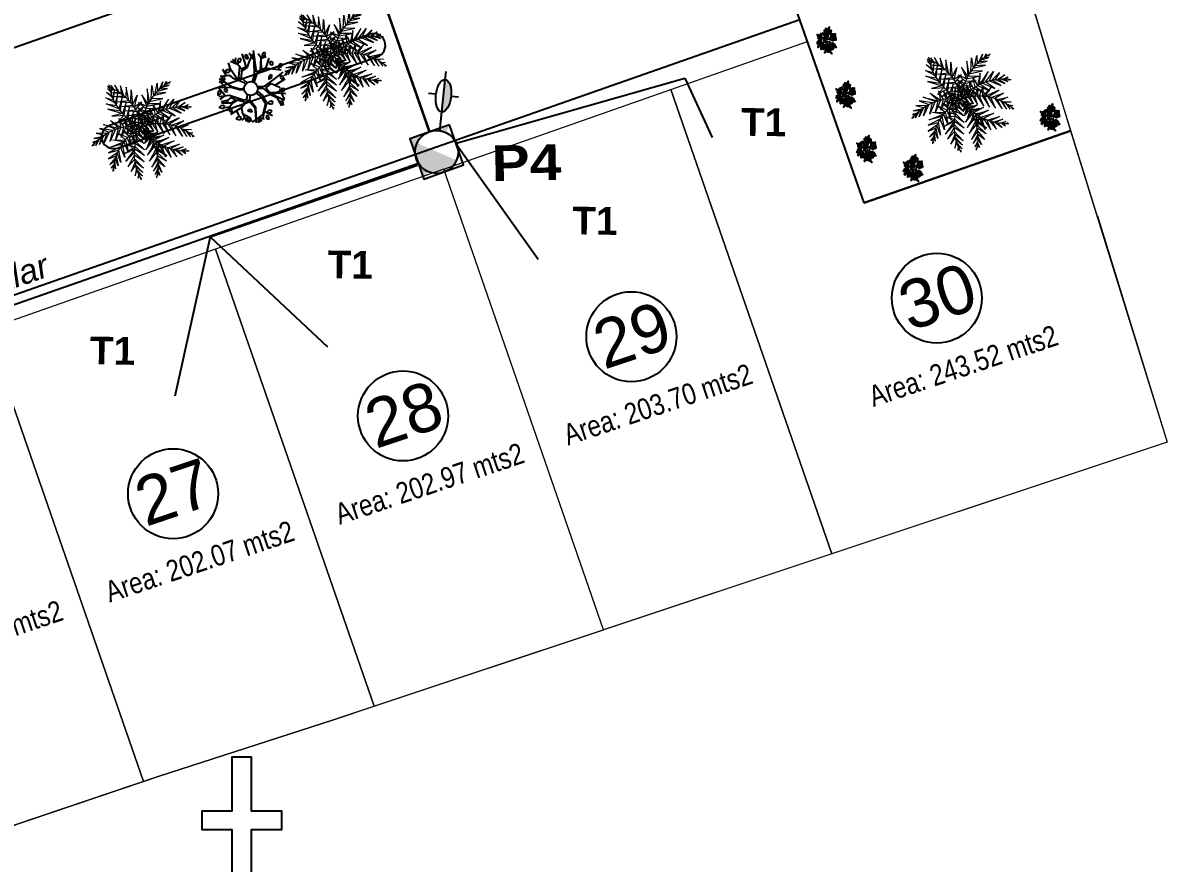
# Model space of a CAD drawing. Extents: x 604418 to 606014, y 1310869 to 1312555.
# Drawn here: x 605763.08 to 605810.65, y 1311080.25 to 1311115.19 of the extents above; entities that cross this region are included whole.
import ezdxf

# ---------------------------------------------------------------- set-up
doc = ezdxf.new("R2010")
doc.units = 0
doc.header["$MEASUREMENT"] = 0
doc.linetypes.add('ACAD_ISO14W100', pattern=[24, 12, -3, 0, -3, 0, -3, 0, -3])
doc.linetypes.add('CONTINUA', pattern=[0])
doc.layers.get('0').update_dxf_attribs({"color": 10})
for name, color, linetype, lineweight in [('1-Cartografia', 7, 'Continuous', 13), ('2.RED_MT_INSTALAR', 1, 'ACAD_ISO14W100', 30), ('Casas', 47, 'Continuous', 25)]:
    doc.layers.add(name, color=color, linetype=linetype, lineweight=lineweight)
for name, color, linetype in [('APOYO EXISTENTE CONCRETO', 7, 'Continuous'), ('ARBOLES', 102, 'Continuous'), ('DETALLES', 7, 'Continuous'), ('FLORES', 7, 'Continuous'), ('HPC A INSTALAR', 1, 'Continuous'), ('MT A INSTALAR', 3, 'Continuous'), ('MUEBLES', 2, 'Continuous'), ('PALME-1', 82, 'Continuous')]:
    doc.layers.add(name, color=color, linetype=linetype)
doc.styles.add('ARIAL', font='')
doc.styles.add('ROTULOS', font='arial.ttf', dxfattribs={"height": 3})
doc.styles.add('TSN - Arial Narrow', font='ARIALN.TTF')
doc.styles.get('ARIAL').set_extended_font_data('Arial Black', bold=True)

# ---------------------------------------------------------------- blocks, each defined once
blk = doc.blocks.new('A$C48C97B70')
at = {"layer": 'PALME-1', "lineweight": 5}
for p, q in [((2.072, 6.54), (2.171, 6.533)), ((2.216, 6.497), (2.072, 6.54)), ((2.109, 6.384), (2.41, 6.325)), ((2.556, 6.176), (2.109, 6.384)), ((2.171, 6.148), (2.687, 6.026)), ((2.793, 5.89), (2.171, 6.148)), ((2.315, 6.6), (2.309, 6.418)), ((2.41, 6.325), (2.315, 6.6)), ((2.552, 6.547), (2.605, 6.122)), ((2.687, 6.026), (2.552, 6.547)), ((2.903, 6.407), (2.793, 5.89)), ((2.912, 5.72), (2.903, 6.407)), ((3.221, 6.198), (3.009, 5.561)), ((3.129, 5.334), (3.221, 6.198)), ((3.21, 5.152), (3.477, 5.948)), ((3.477, 5.948), (3.277, 4.976)), ((2.251, 5.877), (2.912, 5.72)), ((3.009, 5.561), (2.251, 5.877)), ((2.388, 5.472), (3.129, 5.334)), ((3.21, 5.152), (2.388, 5.472)), ((3.277, 4.976), (3.756, 5.506)), ((3.756, 5.506), (3.328, 4.818)), ((2.535, 5.1), (3.277, 4.976)), ((3.328, 4.818), (2.535, 5.1)), ((2.683, 4.767), (3.377, 4.635)), ((3.409, 4.484), (2.683, 4.767)), ((3.909, 4.977), (3.328, 4.818)), ((3.377, 4.635), (3.909, 4.977)), ((3.925, 4.65), (3.409, 4.484)), ((3.435, 4.33), (3.925, 4.65)), ((4.516, 3.959), (4.561, 4.59)), ((4.561, 4.59), (4.7, 4.004)), ((5.099, 4.709), (4.7, 4.004)), ((4.863, 4.035), (5.099, 4.709)), ((5.621, 4.675), (4.863, 4.035)), ((5.049, 4.06), (5.621, 4.675)), ((5.248, 4.076), (5.963, 4.571)), ((5.963, 4.571), (5.505, 4.079)), ((0.485, 3.926), (0.936, 3.651)), ((1.136, 3.706), (0.485, 3.926)), ((1.318, 3.745), (0.768, 3.135)), ((0.788, 4.157), (1.318, 3.745)), ((1.572, 3.782), (0.788, 4.157)), ((1.109, 4.315), (1.959, 3.803)), ((1.771, 3.798), (1.109, 4.315)), ((1.771, 3.798), (1.195, 3.13)), ((1.195, 3.13), (1.572, 3.782)), ((1.595, 3.144), (1.959, 3.803)), ((2.125, 3.798), (1.595, 3.144)), ((1.619, 4.431), (2.125, 3.798)), ((1.959, 3.803), (1.619, 4.431)), ((1.958, 3.173), (2.314, 3.783)), ((2.467, 3.763), (1.958, 3.173)), ((2.169, 4.399), (2.125, 3.798)), ((2.314, 3.783), (2.169, 4.399)), ((2.375, 3.225), (2.621, 3.736)), ((2.483, 4.305), (2.467, 3.763)), ((2.621, 3.736), (2.483, 4.305)), ((2.742, 4.179), (2.773, 3.702)), ((2.911, 3.665), (2.742, 4.179)), ((2.871, 4.392), (3.435, 4.33)), ((3.454, 4.176), (2.871, 4.392)), ((2.956, 4.034), (3.027, 3.628)), ((3.19, 3.57), (2.956, 4.034)), ((3.012, 4.138), (3.464, 4.032)), ((3.469, 3.911), (3.012, 4.138)), ((3.181, 3.857), (3.468, 3.739)), ((3.462, 3.617), (3.181, 3.857)), ((3.893, 4.364), (3.454, 4.176)), ((3.464, 4.032), (3.893, 4.364)), ((3.468, 3.739), (3.827, 4.113)), ((3.827, 4.113), (3.469, 3.911)), ((3.685, 3.61), (3.842, 4.104)), ((3.842, 4.104), (3.836, 3.693)), ((3.945, 3.747), (4.03, 4.282)), ((4.254, 3.401), (3.945, 3.747)), ((4.03, 4.282), (4.076, 3.806)), ((4.076, 3.806), (4.544, 3.399)), ((4.221, 3.864), (4.266, 4.448)), ((4.544, 3.399), (4.221, 3.864)), ((4.266, 4.448), (4.368, 3.915)), ((4.368, 3.915), (4.964, 3.413)), ((4.964, 3.413), (4.516, 3.959)), ((4.7, 4.004), (5.327, 3.442)), ((5.327, 3.442), (4.863, 4.035)), ((5.049, 4.06), (5.724, 3.492)), ((5.724, 3.492), (5.248, 4.076)), ((5.505, 4.079), (6.145, 3.565)), ((5.691, 4.07), (6.298, 4.391)), ((6.145, 3.565), (5.691, 4.07)), ((6.298, 4.391), (5.897, 4.047)), ((5.897, 4.047), (6.422, 3.625)), ((6.068, 4.019), (6.59, 4.15)), ((6.422, 3.625), (6.068, 4.019)), ((6.59, 4.15), (6.19, 3.993)), ((6.261, 3.976), (6.658, 3.683)), ((6.462, 3.919), (6.749, 3.967)), ((6.658, 3.683), (6.462, 3.919)), ((6.749, 3.967), (6.592, 3.874)), ((6.706, 3.831), (6.813, 3.725)), ((6.813, 3.725), (6.759, 3.809)), ((0.172, 3.309), (0.083, 3.188)), ((0.083, 3.188), (0.123, 3.278)), ((0.108, 3.437), (0.277, 3.37)), ((0.398, 3.434), (0.108, 3.437)), ((0.236, 3.642), (0.655, 3.551)), ((0.772, 3.596), (0.236, 3.642)), ((0.588, 3.523), (0.242, 3.171)), ((0.242, 3.171), (0.398, 3.434)), ((0.936, 3.651), (0.485, 3.15)), ((0.485, 3.15), (0.772, 3.596)), ((0.768, 3.135), (1.136, 3.706)), ((2.773, 3.702), (2.375, 3.225)), ((2.517, 3.065), (2.973, 2.919)), ((3.058, 3.034), (2.517, 3.065)), ((2.661, 3.273), (2.911, 3.665)), ((3.027, 3.628), (2.661, 3.273)), ((3.248, 3.258), (2.731, 3.212)), ((2.731, 3.212), (3.134, 3.129)), ((2.982, 3.339), (3.19, 3.57)), ((3.302, 3.524), (2.982, 3.339)), ((3.331, 2.658), (3.058, 3.034)), ((3.134, 3.129), (3.331, 2.658)), ((3.387, 2.981), (3.248, 3.258)), ((3.333, 3.347), (3.387, 2.981)), ((3.534, 3.189), (3.34, 2.708)), ((3.34, 2.708), (3.598, 3.029)), ((3.494, 3.304), (3.845, 3.186)), ((3.845, 3.186), (3.534, 3.189)), ((3.581, 3.546), (3.927, 3.415)), ((3.598, 3.029), (4.106, 2.989)), ((4.106, 2.989), (3.647, 2.918)), ((3.927, 3.415), (3.685, 3.61)), ((3.836, 3.693), (4.254, 3.401)), ((1.871, 2.113), (2.646, 2.352)), ((2.103, 2.613), (2.646, 2.352)), ((2.729, 2.522), (2.103, 2.613)), ((2.305, 2.87), (2.804, 2.657)), ((2.885, 2.79), (2.305, 2.87)), ((2.646, 2.352), (3.06, 1.619)), ((3.166, 1.967), (2.729, 2.522)), ((2.804, 2.657), (3.166, 1.967)), ((3.27, 2.374), (2.885, 2.79)), ((2.973, 2.919), (3.27, 2.374)), ((3.647, 2.918), (3.373, 2.451)), ((3.373, 2.451), (3.71, 2.789)), ((3.785, 2.652), (3.45, 2.173)), ((3.45, 2.173), (3.866, 2.519)), ((3.953, 2.391), (3.586, 1.876)), ((3.586, 1.876), (4.066, 2.239)), ((3.71, 2.789), (4.331, 2.805)), ((4.331, 2.805), (3.785, 2.652)), ((3.866, 2.519), (4.646, 2.527)), ((3.926, 1.441), (4.066, 2.239)), ((4.646, 2.527), (3.953, 2.391)), ((4.066, 2.239), (4.908, 2.274)), ((4.908, 2.274), (4.172, 2.112)), ((1.792, 1.596), (2.581, 2.199)), ((2.516, 2.023), (1.792, 1.596)), ((2.457, 1.832), (1.821, 1.24)), ((1.821, 1.24), (2.399, 1.582)), ((2.581, 2.199), (1.871, 2.113)), ((2.399, 1.582), (2.764, 0.846)), ((2.926, 1.242), (2.457, 1.832)), ((2.516, 2.023), (2.926, 1.242)), ((3.06, 1.619), (2.581, 2.199)), ((4.172, 2.112), (3.926, 1.441)), ((4.35, 1.136), (4.172, 2.112)), ((4.3, 1.974), (5.183, 1.983)), ((4.3, 1.974), (4.35, 1.136)), ((5.183, 1.983), (4.444, 1.835)), ((4.444, 1.835), (4.68, 0.999)), ((4.68, 0.999), (4.639, 1.669)), ((4.639, 1.669), (5.461, 1.659)), ((5.461, 1.659), (4.789, 1.558)), ((4.789, 1.558), (5.053, 0.924)), ((2.369, 1.398), (1.925, 0.874)), ((1.925, 0.874), (2.347, 1.192)), ((2.338, 1.019), (2.097, 0.538)), ((2.097, 0.538), (2.337, 0.894)), ((2.647, 0.589), (2.338, 1.019)), ((2.338, 0.821), (2.539, 0.37)), ((2.347, 1.192), (2.647, 0.589)), ((2.764, 0.846), (2.369, 1.398)), ((5.053, 0.924), (4.963, 1.444)), ((4.963, 1.444), (5.636, 1.437)), ((5.636, 1.437), (5.112, 1.358)), ((5.112, 1.358), (5.431, 0.925)), ((5.431, 0.925), (5.223, 1.3)), ((5.289, 1.268), (5.782, 1.241)), ((5.782, 1.241), (5.48, 1.184)), ((5.48, 1.184), (5.67, 0.964)), ((5.67, 0.964), (5.609, 1.136)), ((5.724, 1.097), (5.874, 1.11)), ((5.874, 1.11), (5.78, 1.08)), ((2.351, 0.612), (2.242, 0.343)), ((2.242, 0.343), (2.366, 0.476)), ((2.539, 0.37), (2.351, 0.612)), ((2.384, 0.355), (2.464, 0.229)), ((2.464, 0.229), (2.394, 0.298))]:
    blk.add_line(p, q, dxfattribs=at)
for points in [[(2.17, 5.812), (1.897, 6.276), (2.16, 5.937)], [(2.155, 6.219), (2.027, 6.48), (2.16, 6.356)], [(2.156, 6.01), (2.325, 6.474), (2.155, 6.219)], [(2.17, 6.478), (2.241, 6.61), (2.176, 6.535)], [(2.191, 5.641), (2.448, 6.263), (2.17, 5.812)], [(2.271, 5.255), (2.584, 6.015), (2.227, 5.436)], [(2.418, 4.824), (1.666, 5.198), (2.495, 4.652)], [(2.346, 5.01), (1.67, 5.556), (2.271, 5.255)], [(2.227, 5.436), (1.748, 5.928), (2.191, 5.641)], [(2.418, 4.824), (2.773, 5.631), (2.346, 5.01)], [(2.57, 4.504), (2.932, 5.265), (2.495, 4.652)], [(4.256, 4.754), (4.053, 5.439), (4.142, 4.634)], [(4.393, 4.884), (4.496, 5.717), (4.256, 4.754)], [(4.545, 5.014), (4.834, 5.833), (4.75, 5.166)], [(4.75, 5.166), (5.571, 5.125), (4.907, 5.267)], [(4.907, 5.267), (5.211, 5.884), (5.087, 5.37)], [(5.087, 5.37), (5.76, 5.335), (5.242, 5.447)], [(5.242, 5.447), (5.588, 5.859), (5.357, 5.498)], [(5.424, 5.526), (5.918, 5.521), (5.621, 5.597)], [(5.621, 5.597), (5.824, 5.804), (5.752, 5.637)], [(5.87, 5.669), (6.018, 5.646), (5.926, 5.682)], [(2.495, 4.652), (1.781, 4.688), (2.57, 4.504)], [(2.665, 4.34), (2.047, 4.205), (2.57, 4.504)], [(2.749, 4.211), (3.062, 4.925), (2.665, 4.34)], [(2.936, 3.961), (3.195, 4.526), (2.84, 4.084)], [(3.681, 3.983), (3.437, 4.467), (3.752, 4.108)], [(3.836, 4.239), (3.531, 4.739), (3.925, 4.367)], [(4.019, 4.489), (3.686, 5.027), (4.142, 4.634)], [(3.925, 4.367), (4.703, 4.31), (4.019, 4.489)], [(4.142, 4.634), (4.98, 4.546), (4.256, 4.754)], [(4.393, 4.884), (5.273, 4.819), (4.545, 5.014)], [(2.84, 4.084), (2.267, 3.963), (2.749, 4.211)], [(3.03, 3.852), (2.492, 3.783), (2.936, 3.961)], [(3.235, 3.642), (2.716, 3.653), (3.112, 3.763)], [(3.112, 3.763), (3.275, 4.247), (3.03, 3.852)], [(3.325, 3.56), (3.354, 3.929), (3.235, 3.642)], [(3.551, 3.72), (3.388, 4.212), (3.624, 3.876)], [(3.504, 3.607), (3.861, 3.703), (3.551, 3.72)], [(3.624, 3.876), (4.134, 3.884), (3.681, 3.983)], [(3.73, 3.458), (4.128, 3.79), (3.902, 3.447)], [(3.752, 4.108), (4.371, 4.052), (3.836, 4.239)], [(4.023, 3.434), (4.383, 3.838), (4.165, 3.413)], [(4.318, 3.383), (4.671, 3.85), (4.469, 3.347)], [(4.618, 3.304), (4.996, 3.811), (4.797, 3.243)], [(2.039, 2.865), (1.395, 3.175), (2.176, 2.959)], [(2.338, 3.057), (1.86, 3.471), (2.176, 2.959)], [(2.614, 3.199), (2.169, 3.579), (2.474, 3.131)], [(2.474, 3.131), (2.407, 2.354), (2.338, 3.057)], [(2.892, 3.311), (2.453, 3.629), (2.757, 3.26)], [(2.757, 3.26), (2.714, 2.641), (2.614, 3.199)], [(3.173, 3.397), (2.712, 3.637), (3.007, 3.35)], [(3.007, 3.35), (2.918, 2.847), (2.892, 3.311)], [(3.291, 3.426), (3.14, 3.089), (3.173, 3.397)], [(3.645, 3.048), (3.314, 2.661), (3.689, 2.935)], [(3.524, 3.316), (3.359, 2.985), (3.577, 3.207)], [(3.577, 3.207), (4.054, 3.003), (3.645, 3.048)], [(3.608, 3.461), (3.828, 3.163), (3.73, 3.458)], [(3.902, 3.447), (4.096, 2.975), (4.023, 3.434)], [(4.165, 3.413), (4.34, 2.817), (4.318, 3.383)], [(4.469, 3.347), (4.701, 2.603), (4.618, 3.304)], [(4.951, 3.181), (5.513, 3.622), (4.797, 3.243)], [(4.797, 3.243), (5.023, 2.432), (4.951, 3.181)], [(5.122, 3.102), (5.935, 3.312), (4.951, 3.181)], [(5.122, 3.102), (5.384, 2.259), (5.298, 3.008)], [(5.298, 3.008), (6.166, 3.04), (5.516, 2.873)], [(1.429, 2.305), (0.772, 2.102), (1.299, 2.143)], [(1.737, 2.622), (0.883, 2.467), (1.554, 2.443)], [(1.889, 2.751), (1.05, 2.782), (2.039, 2.865)], [(1.554, 2.443), (1.465, 1.626), (1.429, 2.305)], [(1.889, 2.751), (1.814, 1.872), (1.737, 2.622)], [(2.176, 2.959), (2.13, 2.118), (2.039, 2.865)], [(3.815, 2.498), (3.259, 1.952), (3.845, 2.347)], [(3.735, 2.799), (3.284, 2.372), (3.778, 2.649)], [(3.689, 2.935), (4.213, 2.799), (3.735, 2.799)], [(3.778, 2.649), (4.355, 2.548), (3.815, 2.498)], [(3.845, 2.347), (4.468, 2.241), (3.872, 2.159)], [(5.516, 2.873), (5.778, 2.094), (5.667, 2.764)], [(5.667, 2.764), (6.352, 2.708), (5.829, 2.634)], [(5.829, 2.634), (6.043, 1.995), (5.957, 2.518)], [(5.957, 2.518), (6.468, 2.348), (6.047, 2.431)], [(6.097, 2.378), (6.274, 1.917), (6.236, 2.221)], [(1.198, 2.002), (0.737, 1.726), (1.13, 1.897)], [(0.99, 1.652), (0.753, 1.484), (0.93, 1.529)], [(1.092, 1.835), (1.018, 1.347), (0.99, 1.652)], [(1.299, 2.143), (1.227, 1.473), (1.198, 2.002)], [(3.872, 2.159), (3.253, 1.588), (3.887, 1.994)], [(3.895, 1.806), (3.264, 1.188), (3.891, 1.606)], [(3.891, 1.606), (4.315, 0.848), (3.87, 1.351)], [(3.887, 1.994), (4.536, 1.694), (3.872, 2.159)], [(3.895, 1.806), (4.452, 1.178), (3.887, 1.994)], [(6.236, 2.221), (6.503, 2.108), (6.321, 2.114)], [(6.394, 2.016), (6.426, 1.87), (6.427, 1.969)], [(0.88, 1.418), (0.879, 1.268), (0.858, 1.364)], [(3.87, 1.351), (3.296, 0.762), (3.843, 1.166)], [(3.8, 0.963), (3.329, 0.481), (3.756, 0.796)], [(3.756, 0.796), (3.836, 0.264), (3.718, 0.676)], [(3.843, 1.166), (4.104, 0.531), (3.8, 0.963)], [(3.694, 0.607), (3.365, 0.24), (3.618, 0.413)], [(3.507, 0.179), (3.392, 0.083), (3.48, 0.128)], [(3.618, 0.413), (3.639, 0.123), (3.562, 0.288)]]:
    blk.add_lwpolyline(points, dxfattribs=at)
for centre, start, end in [((5.589, 6.144), 171.01045, 231.44645), ((6.694, 2.334), 100.47619, 160.91219), ((4.041, 0.074), 99.94926, 160.38526), ((0.46, 1.763), 329.11631, 29.5523), ((3.594, 0.025), 32.00062, 92.43661)]:
    blk.add_arc(centre, 3.435, start, end, dxfattribs=at)
at = {"layer": 'PALME-1', "lineweight": 5, "extrusion": (0, 0, -1)}
for centre, major_axis, start_param, end_param in [((0.035, 3.843), (2.429, 2.429), -0.156897, 0.89791), ((1.947, 0.368), (-2.429, 2.429), 0.182844, 1.237651), ((5.421, 0.645), (-2.429, 2.429), 0.173647, 1.228454), ((5.771, 0.927), (2.429, 2.429), 3.700109, 4.754916), ((6.759, 4.372), (-2.429, 2.429), 4.173367, 5.228174)]:
    blk.add_ellipse(centre, major_axis=major_axis, ratio=1, start_param=start_param, end_param=end_param, dxfattribs=at)
blk = doc.blocks.new('p_arbol04')
at = {"layer": 'ARBOLES'}
for p, q in [((-1.003, 0.765), (-1.206, 2.042)), ((-0.408, 1.55), (-1.03, 2.13)), ((-0.623, 1.751), (-0.408, 2.362)), ((0.051, 1.875), (0.346, 2.362)), ((0.761, 1.696), (0.543, 2.316)), ((0.739, 1.388), (0.805, 2.293)), ((0.772, 1.945), (1.1, 2.177)), ((-1.718, 0.414), (-2.406, 1.04)), ((-1.98, 0.646), (-1.849, 1.574)), ((-1.07, 0.749), (-1.815, 1.547)), ((-1.138, 1.515), (-1.476, 1.85)), ((-1.41, 1.113), (-1.364, 1.898)), ((-0.375, 1.086), (-0.408, 1.55)), ((-0.047, 0.205), (-0.375, 1.086)), ((-0.178, 0.97), (0.051, 1.875)), ((0.018, 0.878), (0.739, 1.388)), ((0.117, 0.646), (0.608, 1.04)), ((0.608, 1.04), (1.158, 0.873)), ((0.636, 1.196), (0.778, 1.371)), ((0.704, 1.166), (0.636, 1.196)), ((0.708, 1.165), (1.121, 1.006)), ((0.778, 1.371), (0.783, 1.942)), ((1.121, 1.006), (1.721, 1.988)), ((1.158, 0.873), (1.571, 1.059)), ((2.581, 1.481), (1.362, 0.043)), ((1.571, 1.059), (2.283, 1.298)), ((1.984, 0.831), (2.181, 1.574)), ((1.984, 0.831), (2.41, 1.295)), ((-2.489, -0.25), (-2.832, 0.066)), ((-2.144, -0.12), (-2.668, 0.507)), ((-2.077, 0.227), (-2.603, 0.599)), ((-2.079, 0.738), (-2.537, 0.808)), ((-1.768, 0.206), (-2.439, 0.251)), ((-1.768, 0.206), (-1.62, -0.236)), ((-1.194, -0.839), (-1.718, 0.414)), ((-0.777, 0.094), (-1.07, 0.749)), ((-0.71, 0.11), (-1.003, 0.765)), ((-0.515, -0.225), (-0.777, 0.094)), ((-0.425, -0.127), (-0.71, 0.11)), ((-0.014, 0.623), (-0.178, 0.97)), ((-0.057, 0.021), (-0.047, 0.205)), ((-0.014, 0.623), (0.018, 0.878)), ((0.136, -0.002), (0.117, 0.646)), ((1.034, -0.05), (1.984, 0.831)), ((1.362, 0.043), (1.722, -0.143)), ((1.722, -0.143), (2.541, 0.507)), ((1.82, -0.189), (2.383, 0.381)), ((2.541, 0.507), (2.64, 0.947)), ((2.541, 0.507), (2.934, 0.275)), ((-1.882, -1.048), (-2.898, -0.746)), ((-2.046, -0.213), (-2.865, -0.282)), ((-2.313, -0.92), (-2.505, -1.372)), ((-1.62, -0.236), (-2.144, -0.12)), ((-1.554, -0.375), (-2.046, -0.213)), ((-1.259, -0.978), (-1.882, -1.048)), ((-1.259, -0.955), (-1.554, -0.375)), ((-0.866, -0.885), (-1.194, -0.839)), ((-0.866, -0.885), (-0.616, -0.706)), ((-0.53, -0.911), (-0.801, -1.071)), ((0.866, -1.332), (0.474, -0.903)), ((0.496, -0.29), (1.034, -0.05)), ((0.551, -0.431), (1.132, -0.189)), ((1.132, -0.189), (1.362, -0.12)), ((1.362, -0.12), (2.246, -0.468)), ((1.82, -0.189), (2.214, -0.352)), ((2.214, -0.352), (3, -0.027)), ((2.246, -0.468), (2.934, -1.488)), ((-2.287, -1.813), (-2.636, -1.813)), ((-2.144, -1.465), (-2.439, -2.184)), ((-2.153, -1.476), (-1.98, -2.161)), ((-1.816, -1.071), (-2.144, -1.465)), ((-0.978, -1.928), (-1.955, -2.892)), ((-0.995, -1.071), (-1.816, -1.071)), ((-1.039, -1.872), (-1.152, -2.045)), ((-0.925, -1.07), (-1.039, -1.872)), ((-0.995, -1.07), (-0.925, -1.07)), ((-0.803, -1.07), (-0.978, -1.928)), ((-0.803, -1.071), (-0.801, -1.071)), ((0.018, -1.72), (-0.178, -2.393)), ((0.182, -1.72), (-0.047, -2.416)), ((-0.036, -1.178), (0.018, -1.72)), ((0.182, -1.14), (0.182, -1.72)), ((0.394, -1.003), (0.706, -1.349)), ((0.706, -1.349), (0.706, -2.138)), ((0.87, -1.512), (0.805, -2.045)), ((0.866, -1.332), (1.886, -1.558)), ((0.87, -1.512), (1.493, -1.628)), ((1.493, -1.628), (1.722, -2.416)), ((1.591, -1.966), (2.574, -2.254)), ((1.886, -1.558), (2.902, -1.744)), ((-1.98, -2.161), (-2.144, -2.509)), ((-1.03, -2.857), (-2.144, -2.602)), ((-1.525, -2.442), (-1.759, -2.685)), ((-1.152, -2.045), (-1.536, -2.447)), ((-0.047, -2.416), (-1.194, -2.973)), ((-0.178, -2.393), (-1.03, -2.857)), ((-0.735, -2.764), (-0.539, -3.53)), ((0.87, -2.787), (0.608, -3.553)), ((0.706, -2.138), (0.87, -2.787)), ((0.805, -2.045), (1.165, -2.44)), ((0.805, -2.231), (1.132, -3.437)), ((0.805, -2.231), (1.328, -2.67)), ((1.165, -2.44), (1.657, -3.135)), ((1.427, -2.811), (1.198, -3.367))]:
    blk.add_line(p, q, dxfattribs=at)
at = {"layer": 'ARBOLES', "color": 1}
for p, q in [((-0.965, 2.011), (-1.091, 1.802)), ((-0.965, 2.011), (-0.866, 1.988)), ((-0.431, 2.094), (-0.267, 1.802)), ((-0.431, 2.094), (-0.229, 2.094)), ((-0.079, 1.961), (-0.229, 2.094)), ((-2.254, 1.324), (-2.404, 1.191)), ((-2.404, 1.191), (-2.179, 1.138)), ((-2.066, 1.377), (-2.254, 1.324)), ((-2.179, 1.138), (-1.991, 1.165)), ((-1.954, 1.298), (-2.066, 1.377)), ((-1.991, 1.165), (-1.954, 1.298)), ((-1.691, 1.085), (-1.729, 0.953)), ((-1.541, 1.112), (-1.691, 1.085)), ((-1.466, 0.899), (-1.541, 1.112)), ((-1.091, 1.802), (-0.979, 1.616)), ((-0.979, 1.616), (-0.829, 1.802)), ((-0.829, 1.802), (-0.866, 1.988)), ((-0.267, 1.802), (-0.042, 1.802)), ((-0.042, 1.802), (-0.079, 1.961)), ((1.008, 1.882), (0.858, 1.749)), ((0.858, 1.749), (1.083, 1.696)), ((1.196, 1.935), (1.008, 1.882)), ((1.083, 1.696), (1.271, 1.722)), ((1.308, 1.855), (1.196, 1.935)), ((1.271, 1.722), (1.308, 1.855)), ((1.772, 1.719), (1.646, 1.51)), ((1.646, 1.51), (1.758, 1.324)), ((1.758, 1.324), (1.908, 1.51)), ((1.772, 1.719), (1.87, 1.696)), ((1.908, 1.51), (1.87, 1.696)), ((-3.093, 0.395), (-2.928, 0.103)), ((-3.093, 0.395), (-2.891, 0.395)), ((-2.928, 0.103), (-2.703, 0.103)), ((-2.741, 0.262), (-2.891, 0.395)), ((-2.703, 0.103), (-2.741, 0.262)), ((-1.729, 0.953), (-1.616, 0.767)), ((-1.616, 0.767), (-1.579, 0.793)), ((-1.579, 0.793), (-1.466, 0.899)), ((2.808, 0.634), (2.658, 0.501)), ((2.658, 0.501), (2.883, 0.448)), ((2.995, 0.687), (2.808, 0.634)), ((2.883, 0.448), (3.07, 0.475)), ((3.108, 0.608), (2.995, 0.687)), ((3.07, 0.475), (3.108, 0.608)), ((-2.614, -0.298), (-2.741, -0.507)), ((-2.741, -0.507), (-2.628, -0.693)), ((-2.628, -0.693), (-2.479, -0.507)), ((-2.614, -0.298), (-2.516, -0.322)), ((-2.479, -0.507), (-2.516, -0.322)), ((2.695, -0.322), (2.658, -0.454)), ((2.658, -0.454), (2.77, -0.64)), ((2.845, -0.295), (2.695, -0.322)), ((2.77, -0.64), (2.808, -0.613)), ((2.808, -0.613), (2.92, -0.507)), ((2.92, -0.507), (2.845, -0.295)), ((-2.868, -1.357), (-2.703, -1.649)), ((-2.868, -1.357), (-2.666, -1.357)), ((-2.703, -1.649), (-2.479, -1.649)), ((-2.516, -1.489), (-2.666, -1.357)), ((-2.479, -1.649), (-2.516, -1.489)), ((-1.669, -1.683), (-1.552, -1.621)), ((-1.61, -1.869), (-1.669, -1.683)), ((-1.523, -2.014), (-1.61, -1.869)), ((-1.552, -1.621), (-1.406, -1.724)), ((-1.406, -1.869), (-1.523, -2.014)), ((-1.406, -1.724), (-1.406, -1.869)), ((1.758, -1.091), (1.608, -1.224)), ((1.608, -1.224), (1.833, -1.277)), ((1.945, -1.038), (1.758, -1.091)), ((1.833, -1.277), (2.02, -1.251)), ((2.058, -1.118), (1.945, -1.038)), ((2.02, -1.251), (2.058, -1.118)), ((2.395, -1.834), (2.358, -1.967)), ((2.358, -1.967), (2.47, -2.153)), ((2.545, -1.808), (2.395, -1.834)), ((2.62, -2.02), (2.545, -1.808)), ((3.033, -1.091), (2.883, -1.224)), ((2.883, -1.224), (3.108, -1.277)), ((3.22, -1.038), (3.033, -1.091)), ((3.108, -1.277), (3.295, -1.251)), ((3.333, -1.118), (3.22, -1.038)), ((3.295, -1.251), (3.333, -1.118)), ((-2.239, -2.024), (-2.366, -2.233)), ((-2.366, -2.233), (-2.254, -2.418)), ((-2.254, -2.418), (-2.104, -2.233)), ((-2.239, -2.024), (-2.141, -2.047)), ((-2.104, -2.233), (-2.141, -2.047)), ((-1.654, -2.896), (-1.804, -3.029)), ((-1.466, -2.843), (-1.654, -2.896)), ((-1.354, -2.923), (-1.466, -2.843)), ((-1.391, -3.055), (-1.354, -2.923)), ((-1.194, -2.973), (-1.325, -3.182)), ((-0.656, -2.976), (-0.491, -3.268)), ((-0.656, -2.976), (-0.454, -2.976)), ((-0.304, -3.109), (-0.454, -2.976)), ((-0.019, -2.525), (0.146, -2.817)), ((-0.019, -2.525), (0.183, -2.525)), ((0.146, -2.817), (0.371, -2.817)), ((0.333, -2.657), (0.183, -2.525)), ((0.371, -2.817), (0.333, -2.657)), ((1.481, -2.551), (1.646, -2.843)), ((1.481, -2.551), (1.683, -2.551)), ((1.646, -2.843), (1.87, -2.843)), ((1.833, -2.684), (1.683, -2.551)), ((1.87, -2.843), (1.833, -2.684)), ((2.47, -2.153), (2.508, -2.126)), ((2.508, -2.126), (2.62, -2.02)), ((-1.804, -3.029), (-1.579, -3.082)), ((-1.579, -3.082), (-1.391, -3.055)), ((-0.979, -3.162), (-1.091, -3.347)), ((-1.091, -3.347), (-0.979, -3.533)), ((-0.866, -3.162), (-0.979, -3.135)), ((-0.979, -3.533), (-0.829, -3.347)), ((-0.829, -3.347), (-0.866, -3.162)), ((-0.491, -3.268), (-0.267, -3.268)), ((-0.267, -3.268), (-0.304, -3.109)), ((0.797, -3.245), (0.671, -3.454)), ((0.671, -3.454), (0.783, -3.639)), ((0.783, -3.639), (0.933, -3.454)), ((0.797, -3.245), (0.896, -3.268)), ((0.933, -3.454), (0.896, -3.268))]:
    blk.add_line(p, q, dxfattribs=at)
at = {"layer": 'ARBOLES'}
blk.add_circle((-0.03, -0.578), 0.6, dxfattribs=at)
blk = doc.blocks.new('FLORES-1')
at = {"color": 86, "linetype": 'Continuous'}
for p, q in [((0.05, 0.385), (0.045, 0.422)), ((0.05, 0.382), (0.061, 0.281)), ((0.054, 0.385), (0.068, 0.419)), ((-0.188, 0.272), (-0.183, 0.181)), ((-0.183, 0.181), (-0.159, 0.155)), ((-0.159, 0.155), (-0.182, 0.283)), ((-0.141, 0.099), (-0.027, -0.013)), ((-0.074, 0.088), (-0.105, 0.101)), ((-0.064, 0.077), (-0.101, 0.09)), ((0.056, 0.146), (-0.002, 0.01)), ((0.168, 0.017), (0.07, -0.012)), ((0.168, 0.017), (0.196, 0.029)), ((0.23, 0.294), (0.188, 0.231))]:
    blk.add_line(p, q, dxfattribs=at)
at = {"color": 1, "linetype": 'Continuous'}
for p, q in [((-0.183, 0.183), (-0.196, 0.169)), ((0.056, 0.146), (0.064, 0.192)), ((0.069, 0.177), (0.069, 0.199))]:
    blk.add_line(p, q, dxfattribs=at)
at = {"color": 86, "linetype": 'Continuous'}
for points in [[(-0.217, 0.356), (-0.235, 0.368), (-0.251, 0.364), (-0.223, 0.355)], [(0.062, 0.261), (-0.009, 0.344), (-0.042, 0.357), (0.067, 0.244)], [(0.041, 0.367), (-0.039, 0.398), (-0.032, 0.385), (0.038, 0.363)], [(0.078, 0.41), (0.053, 0.382)], [(0.06, 0.318), (0.146, 0.399), (0.146, 0.372), (0.056, 0.312)], [(0.102, 0.471), (0.12, 0.499), (0.122, 0.485), (0.114, 0.464)], [(0.194, 0.245), (0.178, 0.395), (0.192, 0.388), (0.198, 0.257), (0.217, 0.334), (0.218, 0.299), (0.203, 0.259)], [(0.333, 0.356), (0.368, 0.404), (0.371, 0.393), (0.338, 0.35)], [(-0.3, 0.135), (-0.385, 0.181), (-0.363, 0.19), (-0.305, 0.159)], [(-0.223, 0.04), (-0.262, -0.01), (-0.273, -0.009), (-0.233, 0.049)], [(-0.219, 0.287), (-0.27, 0.256), (-0.269, 0.243), (-0.208, 0.289)], [(-0.17, 0.299), (-0.144, 0.266), (-0.019, -0.02)], [(-0.078, 0.029), (-0.159, 0.014), (-0.167, 0.003), (-0.073, 0.029)], [(-0.136, 0.247), (-0.09, 0.317), (-0.09, 0.296), (-0.132, 0.248)], [(-0.104, 0.181), (-0.069, 0.258), (-0.065, 0.242), (-0.102, 0.175)], [(-0.071, 0.106), (-0.022, 0.181), (-0.019, 0.155), (-0.068, 0.101)], [(0.004, -0.008), (-0.032, 0.064), (-0.046, 0.045), (0.001, -0.001)], [(0.024, 0.093), (-0.016, 0.254), (-0.03, 0.244), (0.026, 0.082)], [(-0.003, 0.006), (0.12, -0.041), (0.116, -0.073), (0.006, -0.002)], [(0, 0.014), (0.133, 0.064), (0.132, 0.042), (0.004, 0.013)], [(0.044, 0.117), (0.149, 0.129), (0.134, 0.111), (0.045, 0.114)], [(0.062, 0.168), (0.163, 0.241), (0.154, 0.275), (0.06, 0.167)], [(0.129, 0.002), (0.184, -0.022), (0.193, -0.017), (0.134, 0.002)], [(0.179, 0.183), (0.282, 0.17), (0.286, 0.151), (0.178, 0.18)], [(0.196, 0.245), (0.339, 0.231), (0.342, 0.253), (0.198, 0.247)], [(0.262, 0.015), (0.304, -0.01), (0.288, -0.016), (0.26, 0.004)], [(0.264, 0.078), (0.276, 0.111), (0.287, 0.094), (0.268, 0.079)], [(-0.019, -0.02), (-0.132, -0.038), (-0.144, -0.059), (-0.021, -0.02)], [(0.01, -0.004), (-0.054, -0.123), (-0.011, -0.107), (0.004, -0.008)], [(0.006, -0.002), (0.047, -0.107), (0.08, -0.101), (0.01, -0.004)]]:
    blk.add_lwpolyline(points, dxfattribs=at)
at = {"color": 1, "linetype": 'Continuous'}
for points in [[(-0.157, 0.318), (-0.107, 0.327), (-0.161, 0.329), (-0.128, 0.346), (-0.163, 0.335), (-0.148, 0.355), (-0.167, 0.338), (-0.169, 0.36), (-0.176, 0.339), (-0.18, 0.36), (-0.181, 0.338), (-0.191, 0.359), (-0.192, 0.336), (-0.209, 0.354), (-0.2, 0.336), (-0.227, 0.342), (-0.209, 0.328), (-0.239, 0.333), (-0.212, 0.32), (-0.244, 0.321), (-0.209, 0.317), (-0.238, 0.301), (-0.202, 0.317), (-0.228, 0.286), (-0.194, 0.311), (-0.202, 0.277), (-0.182, 0.31), (-0.176, 0.275), (-0.173, 0.31), (-0.152, 0.282), (-0.163, 0.32), (-0.123, 0.296), (-0.161, 0.315)], [(0.084, 0.441), (0.152, 0.44), (0.085, 0.447), (0.124, 0.455), (0.072, 0.453), (0.087, 0.468), (0.06, 0.456), (0.064, 0.474), (0.051, 0.456), (0.05, 0.474), (0.045, 0.457), (0.036, 0.47), (0.04, 0.457), (0.023, 0.465), (0.033, 0.457), (0.015, 0.47), (0.017, 0.454), (-0.001, 0.459), (0.011, 0.451), (-0.017, 0.462), (-0.001, 0.45), (-0.035, 0.448), (-0.004, 0.442), (-0.047, 0.437), (0.006, 0.44), (-0.037, 0.419), (0.016, 0.439), (-0.004, 0.418), (0.022, 0.443), (0.016, 0.409), (0.033, 0.442), (0.036, 0.418), (0.042, 0.442), (0.05, 0.41), (0.048, 0.441), (0.076, 0.417), (0.065, 0.439), (0.107, 0.412), (0.074, 0.44), (0.127, 0.42), (0.089, 0.442)], [(0.271, 0.347), (0.243, 0.307), (0.28, 0.334), (0.258, 0.297), (0.289, 0.324), (0.268, 0.282), (0.294, 0.316), (0.29, 0.273), (0.305, 0.315), (0.317, 0.258), (0.315, 0.304), (0.35, 0.265), (0.327, 0.307), (0.374, 0.287), (0.344, 0.313), (0.369, 0.309), (0.332, 0.326), (0.352, 0.33), (0.324, 0.336), (0.331, 0.347), (0.316, 0.346), (0.319, 0.362), (0.304, 0.362), (0.306, 0.384), (0.293, 0.373), (0.294, 0.392), (0.278, 0.386), (0.273, 0.409), (0.265, 0.386), (0.251, 0.419), (0.262, 0.377), (0.224, 0.401), (0.259, 0.375), (0.21, 0.378), (0.259, 0.367), (0.215, 0.357), (0.268, 0.358), (0.22, 0.342), (0.271, 0.351), (0.226, 0.329), (0.266, 0.341)], [(-0.161, 0.17), (-0.138, 0.187), (-0.16, 0.156), (-0.125, 0.173), (-0.153, 0.149), (-0.107, 0.154), (-0.149, 0.14), (-0.102, 0.131), (-0.151, 0.128), (-0.104, 0.11), (-0.151, 0.116), (-0.105, 0.094), (-0.159, 0.11), (-0.131, 0.072), (-0.17, 0.108), (-0.151, 0.054), (-0.173, 0.105), (-0.174, 0.045), (-0.182, 0.107), (-0.196, 0.04), (-0.198, 0.11), (-0.221, 0.046), (-0.215, 0.11), (-0.243, 0.051), (-0.228, 0.109), (-0.27, 0.068), (-0.238, 0.119), (-0.29, 0.093), (-0.248, 0.129), (-0.305, 0.123), (-0.257, 0.144), (-0.311, 0.148), (-0.257, 0.153), (-0.304, 0.169), (-0.253, 0.161), (-0.287, 0.186), (-0.248, 0.17), (-0.262, 0.201), (-0.24, 0.176), (-0.237, 0.213), (-0.23, 0.179), (-0.217, 0.217), (-0.218, 0.176), (-0.199, 0.215), (-0.205, 0.178), (-0.188, 0.215), (-0.195, 0.173)], [(-0.177, 0.172), (-0.183, 0.168), (-0.179, 0.175)], [(-0.169, 0.164), (-0.172, 0.161), (-0.169, 0.165)], [(-0.166, 0.196), (-0.161, 0.206), (-0.167, 0.2)], [(-0.161, 0.176), (-0.147, 0.195), (-0.163, 0.183)], [(0.079, 0.181), (0.071, 0.145), (0.07, 0.173)], [(0.081, 0.193), (0.082, 0.199), (0.083, 0.195)], [(0.099, 0.195), (0.086, 0.154), (0.085, 0.185)], [(0.149, 0.231), (0.179, 0.239), (0.147, 0.224), (0.194, 0.21), (0.144, 0.217), (0.19, 0.193), (0.15, 0.195), (0.17, 0.167), (0.12, 0.192), (0.135, 0.159), (0.112, 0.2), (0.11, 0.152), (0.101, 0.196)], [(0.225, 0.069), (0.258, 0.082), (0.237, 0.065), (0.264, 0.069), (0.237, 0.056), (0.266, 0.058), (0.237, 0.05), (0.272, 0.045), (0.243, 0.04), (0.273, 0.027), (0.245, 0.035), (0.257, 0.006), (0.236, 0.028), (0.245, -0.007), (0.232, 0.025), (0.222, -0.015), (0.224, 0.023), (0.2, -0.002), (0.211, 0.024), (0.176, 0.009), (0.206, 0.034), (0.159, 0.034), (0.197, 0.043), (0.157, 0.052), (0.192, 0.054), (0.163, 0.077), (0.196, 0.063), (0.188, 0.095), (0.202, 0.068), (0.213, 0.106), (0.218, 0.075), (0.244, 0.104), (0.229, 0.067)]]:
    blk.add_lwpolyline(points, dxfattribs=at)
at = {"color": 50, "linetype": 'Continuous'}
for points in [[(-0.161, 0.317), (-0.16, 0.319), (-0.16, 0.324), (-0.162, 0.328), (-0.169, 0.335), (-0.171, 0.336), (-0.182, 0.337), (-0.192, 0.335), (-0.203, 0.327), (-0.207, 0.32), (-0.204, 0.314), (-0.198, 0.311), (-0.188, 0.312), (-0.178, 0.313), (-0.167, 0.315), (-0.159, 0.317)], [(0.043, 0.454), (0.04, 0.455), (0.029, 0.455), (0.02, 0.453), (0.007, 0.451), (-0.004, 0.448), (-0.008, 0.445), (-0.004, 0.442), (0.015, 0.441), (0.033, 0.442), (0.055, 0.441), (0.069, 0.441), (0.084, 0.443), (0.081, 0.452), (0.067, 0.455), (0.053, 0.455), (0.039, 0.453)], [(0.278, 0.38), (0.271, 0.381), (0.263, 0.378), (0.262, 0.372), (0.268, 0.362), (0.275, 0.351), (0.288, 0.337), (0.301, 0.321), (0.317, 0.307), (0.326, 0.313), (0.322, 0.329), (0.315, 0.34), (0.307, 0.35), (0.294, 0.366), (0.28, 0.377)], [(0.117, 0.232), (0.11, 0.234), (0.1, 0.236), (0.088, 0.236), (0.074, 0.234), (0.063, 0.228), (0.054, 0.219), (0.051, 0.211), (0.054, 0.204), (0.063, 0.201), (0.08, 0.2), (0.086, 0.199)], [(0.104, 0.197), (0.108, 0.196), (0.124, 0.195), (0.137, 0.199), (0.144, 0.211), (0.139, 0.22), (0.136, 0.222)], [(0.231, 0.049), (0.23, 0.053), (0.227, 0.057), (0.219, 0.062), (0.207, 0.062), (0.2, 0.056), (0.204, 0.049), (0.207, 0.041), (0.214, 0.031), (0.224, 0.03), (0.232, 0.031), (0.237, 0.039), (0.234, 0.048), (0.23, 0.052)]]:
    blk.add_lwpolyline(points, dxfattribs=at)
blk.add_lwpolyline([(-0.175, 0.155), (-0.175, 0.155), (-0.179, 0.155), (-0.183, 0.156), (-0.186, 0.157), (-0.188, 0.159), (-0.19, 0.16), (-0.192, 0.161), (-0.195, 0.162), (-0.205, 0.167), (-0.215, 0.171), (-0.232, 0.17), (-0.243, 0.162), (-0.249, 0.153), (-0.246, 0.139), (-0.236, 0.123), (-0.222, 0.119), (-0.202, 0.116), (-0.186, 0.113), (-0.165, 0.111), (-0.156, 0.13), (-0.161, 0.146)], close=True, dxfattribs=at)
blk = doc.blocks.new('arbusto5')
at = {"layer": 'FLORES'}
blk.add_blockref('FLORES-1', (0.144, 0.059), dxfattribs=at)
blk = doc.blocks.new('A$C4B975473')
at = {"layer": 'Casas'}
blk.add_lwpolyline([(0.239, 4.004), (-0.361, 4.007), (-0.361, 6.706), (-1.311, 6.706), (-1.311, 7.306), (-0.361, 7.306), (-0.361, 9.006), (0.239, 9.006), (0.239, 7.306), (1.189, 7.306), (1.189, 6.706), (0.239, 6.706), (0.225, 4.004)], close=True, dxfattribs=at)
for points in [[(-0.361, 4.11), (-3.828, -0.264)], [(-0.061, 4.006), (-3.769, -0.672)], [(-0.061, 4.006), (-0.061, 4.006), (3.687, -0.658)], [(0.225, 4.128), (3.762, -0.273)], [(3.131, 0.022), (3.131, -6.882), (-3.218, -6.882), (-3.218, 0.022)], [(-3.593, -0.451), (-3.828, -0.264)], [(3.528, -0.461), (3.762, -0.273)], [(-1.044, -4.882), (-1.044, -6.882)], [(0.956, -4.882), (0.956, -6.882)]]:
    blk.add_lwpolyline(points, dxfattribs=at)
for radius in [0.631, 0.0652]:
    blk.add_circle((-0.061, 0.022), radius, dxfattribs=at)
for centre, radius, start, end in [((-0.832, -0.302), 0.836, 27.3099, 67.1596), ((0.257, 0.787), 0.829, 202.6162, 242.8714), ((0.705, 0.338), 0.829, 157.6162, 197.8714), ((-0.836, 0.338), 0.836, 342.3099, 22.1596), ((0.703, -0.296), 0.829, 112.6162, 152.8714), ((-0.386, 0.793), 0.836, 297.3099, 337.1596), ((-0.377, -0.752), 0.836, 72.3099, 112.1596), ((-0.377, 0.788), 0.829, 247.6162, 287.8714), ((0.254, -0.744), 0.829, 67.6162, 107.8714), ((0.254, 0.797), 0.836, 252.3099, 292.1596), ((0.263, -0.749), 0.836, 117.3099, 157.1596), ((-0.826, 0.341), 0.829, 292.6162, 332.8714), ((0.713, -0.293), 0.836, 162.3099, 202.1596), ((-0.827, -0.293), 0.829, 337.6162, 17.8714), ((0.71, 0.347), 0.836, 207.3099, 247.1596), ((-0.38, -0.743), 0.829, 22.6162, 62.8714), ((0.529, -4.893), 1.573, 111.36, 179.602), ((-0.617, -4.893), 1.573, 0.398, 68.64)]:
    blk.add_arc(centre, radius, start, end, dxfattribs=at)
blk = doc.blocks.new('HPC A INSTALAR')
at = {"layer": 'MT A INSTALAR', "linetype": 'Continuous'}
blk.add_hatch(color=1, dxfattribs=at).paths.add_polyline_path([(597782.565, 1347563.484, 0.19384), (597783.233, 1347563.464, 0.681671), (597783.266, 1347565.129)])
at = {"color": 1, "linetype": 'Continuous'}
blk.add_ellipse((597782.924, 1347564.3), major_axis=(-0.633, 0.633), ratio=1, start_param=-0.431443, end_param=5.851742, dxfattribs=at)
blk = doc.blocks.new('ksadvb')
at = {"color": 7, "linetype": 'Continuous'}
for p, q in [((579074.891, 1339706.077), (579074.569, 1339706.42)), ((579076.202, 1339706.05), (579075.889, 1339705.731)), ((579075.24, 1339705.13), (579074.926, 1339704.81)), ((579077.063, 1339703.954), (579076.259, 1339704.742))]:
    blk.add_line(p, q, dxfattribs=at)
blk.add_ellipse((579075.576, 1339705.411), major_axis=(-0.683, 0.669), ratio=0.468258, start_param=3.141593, end_param=9.424778, dxfattribs=at)

msp = doc.modelspace()

# ---------------------------------------------------------------- hatches: boundary and pattern name
at = {"linetype": 'Continuous'}
h = msp.add_hatch(color=7, dxfattribs=at)
h.dxf.hatch_style = 1
edge = h.paths.add_edge_path()
edge.add_ellipse((605780.566, 1311112.157), major_axis=(-0.07, -0.675), ratio=0.468258, start_angle=0, end_angle=90)
edge.add_ellipse((605780.566, 1311112.157), major_axis=(-0.07, -0.675), ratio=0.468258, start_angle=90, end_angle=180.4303)
edge.add_line((605780.634, 1311112.832), (605780.634, 1311112.832))
edge.add_line((605780.634, 1311112.832), (605780.496, 1311111.482))
h = msp.add_hatch(color=7, dxfattribs=at)
h.dxf.hatch_style = 1
edge = h.paths.add_edge_path()
edge.add_ellipse((605780.287, 1311109.819), major_axis=(0.881, -0.152), ratio=1, start_angle=74.4849, end_angle=109.4918, ccw=False)
edge.add_line((605780.669, 1311110.627), (605780.817, 1311110.941))
edge.add_line((605780.817, 1311110.941), (605780.136, 1311110.7))
edge = h.paths.add_edge_path()
edge.add_ellipse((605780.287, 1311109.819), major_axis=(0.881, -0.152), ratio=1, start_angle=129.0203, end_angle=197.0254, ccw=False)
edge.add_line((605779.85, 1311110.599), (605779.19, 1311110.366))
edge.add_arc((605778.608, 1311110.117), 0.633, 3.7995, 23.1975, ccw=False)
edge.add_line((605779.239, 1311110.159), (605779.399, 1311109.706))
edge = h.paths.add_edge_path()
edge.add_ellipse((605780.287, 1311109.819), major_axis=(0.881, -0.152), ratio=1, start_angle=221.4868, end_angle=254.629, ccw=False)
edge.add_line((605779.526, 1311109.349), (605779.757, 1311108.693))
edge.add_line((605779.757, 1311108.693), (605779.906, 1311109.009))

# ---------------------------------------------------------------- linework, layer by layer
at = {"color": 3, "linetype": 'Continuous'}
for p, q in [((605779.972, 1311110.681), (605776.321, 1311121.195)), ((605781.098, 1311110.18), (605790.594, 1311112.883)), ((605790.594, 1311112.883), (605791.734, 1311110.418)), ((605781.086, 1311110.177), (605784.502, 1311105.365)), ((605770.865, 1311106.294), (605779.492, 1311109.272)), ((605770.865, 1311106.294), (605769.401, 1311099.668)), ((605770.865, 1311106.294), (605775.745, 1311101.719))]:
    msp.add_line(p, q, dxfattribs=at)
at = {"color": 32}
for p, q in [((605776.595, 1311119.021), (605729.732, 1311102.589)), ((605798.055, 1311107.701), (605794.13, 1311118.887)), ((605795.382, 1311115.317), (605714.402, 1311086.923)), ((605766.683, 1311110.927), (605777.485, 1311114.713)), ((605767.014, 1311109.984), (605777.816, 1311113.77))]:
    msp.add_line(p, q, dxfattribs=at)
at = {"color": 0}
msp.add_line((605805.806, 1311113.379), (605805.807, 1311113.379), dxfattribs=at)
at = {"color": 7, "linetype": 'Continuous'}
for p, q in [((605780.496, 1311111.482), (605780.634, 1311112.832)), ((605779.99, 1311110.665), (605779.99, 1311110.665))]:
    msp.add_line(p, q, dxfattribs=at)
msp.add_line((605806.633, 1311110.704), (605798.055, 1311107.701))
at = {"color": 2}
msp.add_line((605798.055, 1311107.701), (605806.633, 1311110.704), dxfattribs=at)
at = {"color": 7, "linetype": 'Continuous'}
msp.add_lwpolyline([(605780.815, 1311110.943), (605779.167, 1311110.361), (605779.756, 1311108.695), (605781.404, 1311109.278)], close=True, dxfattribs=at)
at = {"color": 254}
for centre in [(605801.075, 1311103.741), (605788.378, 1311102.139), (605778.884, 1311098.845), (605769.326, 1311095.611)]:
    msp.add_circle(centre, 1.872, dxfattribs=at)
at = {"color": 32}
for centre, start, end in [((605777.651, 1311114.241), 289.3187, 109.3187), ((605766.849, 1311110.456), 109.3187, 289.3187)]:
    msp.add_arc(centre, 0.5, start, end, dxfattribs=at)
at = {"layer": '1-Cartografia', "color": 9, "true_color": 0xc7c8ca}
for p, q in [((605794.631, 1311150.375), (605806.633, 1311110.704)), ((605796.709, 1311093.109), (605790.012, 1311112.415)), ((605806.633, 1311110.704), (605810.65, 1311097.751)), ((605807.749, 1311107.162), (605810.65, 1311097.751)), ((605810.65, 1311097.751), (605796.709, 1311093.109)), ((605796.709, 1311093.109), (605787.221, 1311089.95))]:
    msp.add_line(p, q, dxfattribs=at)
for points in [[(605708.485, 1311096.21), (605704.239, 1311102.873), (605697.64, 1311113.045), (605690.446, 1311124.087), (605676.139, 1311146.142), (605672.76, 1311154.111), (605676.387, 1311156.002), (605686.327, 1311158.617), (605704.318, 1311161.942), (605727.13, 1311166.559), (605756.065, 1311171.623), (605786.791, 1311177.308), (605793.742, 1311153.319), (605805.935, 1311112.954), (605810.65, 1311097.751), (605775.99, 1311086.21), (605768.7, 1311083.85), (605752.789, 1311078.474), (605726.144, 1311069.527), (605719.383, 1311079.105), (605714.933, 1311086.089)], [(605708.485, 1311096.21), (605704.239, 1311102.873), (605697.64, 1311113.045), (605690.446, 1311124.087), (605676.139, 1311146.142), (605672.76, 1311154.111), (605676.387, 1311156.002), (605686.327, 1311158.617), (605704.318, 1311161.942), (605727.13, 1311166.559), (605756.065, 1311171.623), (605786.791, 1311177.308), (605793.742, 1311153.319), (605805.935, 1311112.954), (605810.65, 1311097.751), (605775.99, 1311086.21), (605768.7, 1311083.85), (605752.789, 1311078.474), (605726.144, 1311069.527), (605719.383, 1311079.105), (605714.933, 1311086.089)], [(605790.012, 1311112.415), (605795.701, 1311114.41), (605798.055, 1311107.701), (605806.633, 1311110.704), (605810.65, 1311097.751), (605796.709, 1311093.109), (605790.012, 1311112.415)], [(605780.575, 1311109.106), (605790.012, 1311112.415), (605796.709, 1311093.109), (605787.221, 1311089.95), (605780.575, 1311109.106)], [(605780.575, 1311109.106), (605771.091, 1311105.78), (605777.685, 1311086.775), (605787.221, 1311089.95), (605780.575, 1311109.106)], [(605768.091, 1311083.645), (605768.7, 1311083.85), (605775.99, 1311086.21), (605777.685, 1311086.775), (605771.091, 1311105.78), (605761.57, 1311102.442), (605768.091, 1311083.645)], [(605758.456, 1311080.389), (605768.091, 1311083.644), (605761.57, 1311102.442), (605751.972, 1311099.077), (605758.456, 1311080.389)]]:
    msp.add_lwpolyline(points, dxfattribs=at)
at = {"layer": 'APOYO EXISTENTE CONCRETO', "color": 1, "linetype": 'Continuous'}
msp.add_ellipse((605780.285, 1311109.821), major_axis=(0.323, 0.834), ratio=1, start_param=-0.431443, end_param=5.851742, dxfattribs=at)
msp.add_ellipse((605780.285, 1311109.821), major_axis=(0.323, 0.834), ratio=1, start_param=-0.431443, end_param=5.851742, dxfattribs=at)
msp.add_ellipse((605780.285, 1311109.821), major_axis=(0.323, 0.834), ratio=1, start_param=-0.431443, end_param=5.851742, dxfattribs=at)
at = {"layer": 'DETALLES', "color": 40, "linetype": 'ByBlock', "ltscale": 0.05, "true_color": 0xf8d731}
for p, q in [((605763.665, 1311157.355), (605779.99, 1311110.665)), ((605726.514, 1311090.813), (605779.524, 1311109.351))]:
    msp.add_line(p, q, dxfattribs=at)

# ---------------------------------------------------------------- block references
at = {"color": 7, "linetype": 'Continuous', "xscale": 0.7096877957905411, "yscale": 0.7096877957905411, "zscale": 0.7096877957905411, "rotation": 308.4920578087998}
msp.add_blockref('ksadvb', (-394169.663, 1041003.811), dxfattribs=at)
at = {"lineweight": 20, "xscale": 1.318394576449501, "yscale": 1.318394576449501, "zscale": 1.318394576449501}
msp.add_blockref('A$C4B975473', (605772.259, 1311072.793), dxfattribs=at)
at = {"layer": 'ARBOLES', "xscale": 0.4775430794720562, "yscale": 0.4775430794720562, "zscale": 0.4775430794720562, "rotation": 48.57546149059794}
msp.add_blockref('p_arbol04', (605772.365, 1311112.649), dxfattribs=at)
at = {"layer": 'HPC A INSTALAR', "linetype": 'Continuous', "rotation": 269.9093245576391}
msp.add_blockref('HPC A INSTALAR', (-740836.286, 1911024.631), dxfattribs=at)
at = {"layer": 'MUEBLES', "linetype": 'Continuous', "xscale": -1.417112015813753, "yscale": 1.417112015653547, "zscale": 1.417112015818895, "rotation": 292.0945269993258}
for p in [(605796.274, 1311114.082), (605797.068, 1311111.826), (605805.567, 1311110.883), (605797.932, 1311109.57), (605799.872, 1311108.777)]:
    msp.add_blockref('arbusto5', p, dxfattribs=at)
at = {"layer": 'PALME-1', "xscale": -0.6407901816258526, "yscale": 0.6407901816258526, "zscale": 0.6407901816258526, "rotation": 61.92829961941003}
for p in [(605779.014, 1311114.704), (605805.1, 1311112.922), (605771.023, 1311111.776)]:
    msp.add_blockref('A$C48C97B70', p, dxfattribs=at)

# ---------------------------------------------------------------- texts
at = {"color": 254, "style": 'ROTULOS'}
for s, p in [('30', (605799.939, 1311102.362)), ('29', (605787.243, 1311100.76)), ('28', (605777.748, 1311097.466)), ('27', (605768.19, 1311094.231))]:
    msp.add_text(s, height=2.0142, rotation=18.5755, dxfattribs=at).set_placement(p)
at = {"color": 152, "true_color": 0x2776bb, "char_height": 1.1523, "attachment_point": 1, "rotation": 359.2488}
for insert in [(605792.944, 1311111.648, -198.6), (605785.931, 1311107.547, -198.6), (605775.76, 1311105.724, -198.6), (605765.875, 1311102.144, -198.6)]:
    msp.add_mtext_dynamic_manual_height_columns('\\A1;{\\fArial|b1|i0|c0|p34;\\C165;\\c11495262;T1}', width=2.07389, gutter_width=12.5, heights=[1.395], dxfattribs=dict(at, insert=insert))
at = {"color": 0, "linetype": 'Continuous', "lineweight": 25, "ltscale": 0.1, "char_height": 0.87404, "width": 14.13316, "attachment_point": 1, "rotation": 18.5755, "style": 'TSN - Arial Narrow'}
for s, insert in [('\\pi-2.62211,l4.37019,t4.37019;Area: 243.52 mts2', (605796.5, 1311099.484)), ('\\pi-2.62211,l4.37019,t4.37019;Area: 203.70 mts2', (605783.804, 1311097.882)), ('\\pi-2.62211,l4.37019,t4.37019;Area: 202.97 mts2', (605774.31, 1311094.588)), ('\\pi-2.62211,l4.37019,t4.37019;Area: 202.07 mts2', (605764.752, 1311091.353)), ('\\pi-2.62211,l4.37019,t4.37019;Area: 201.10 mts2', (605755.136, 1311088.043))]:
    msp.add_mtext(s, dxfattribs=dict(at, insert=insert))
at = {"layer": '2.RED_MT_INSTALAR', "linetype": 'CONTINUA', "lineweight": -3, "ltscale": 1.5, "style": 'ARIAL'}
msp.add_text('P4', height=1.481, rotation=1.158, dxfattribs=at).set_placement((605782.584, 1311108.607, 163.84))
at = {"layer": 'DETALLES', "color": 40, "linetype": 'ByBlock', "ltscale": 0.05, "true_color": 0xf8d731, "insert": (605741.65, 1311097.878), "char_height": 1, "width": 24.44064, "attachment_point": 1, "rotation": 19.1714}
msp.add_mtext('\\A1;\\pi0.83287;{\\fArial|b0|i1|c0|p34;58m Cable Guia 1/0 ACSR a instalar}', dxfattribs=at)

doc.saveas('drawing.dxf')
